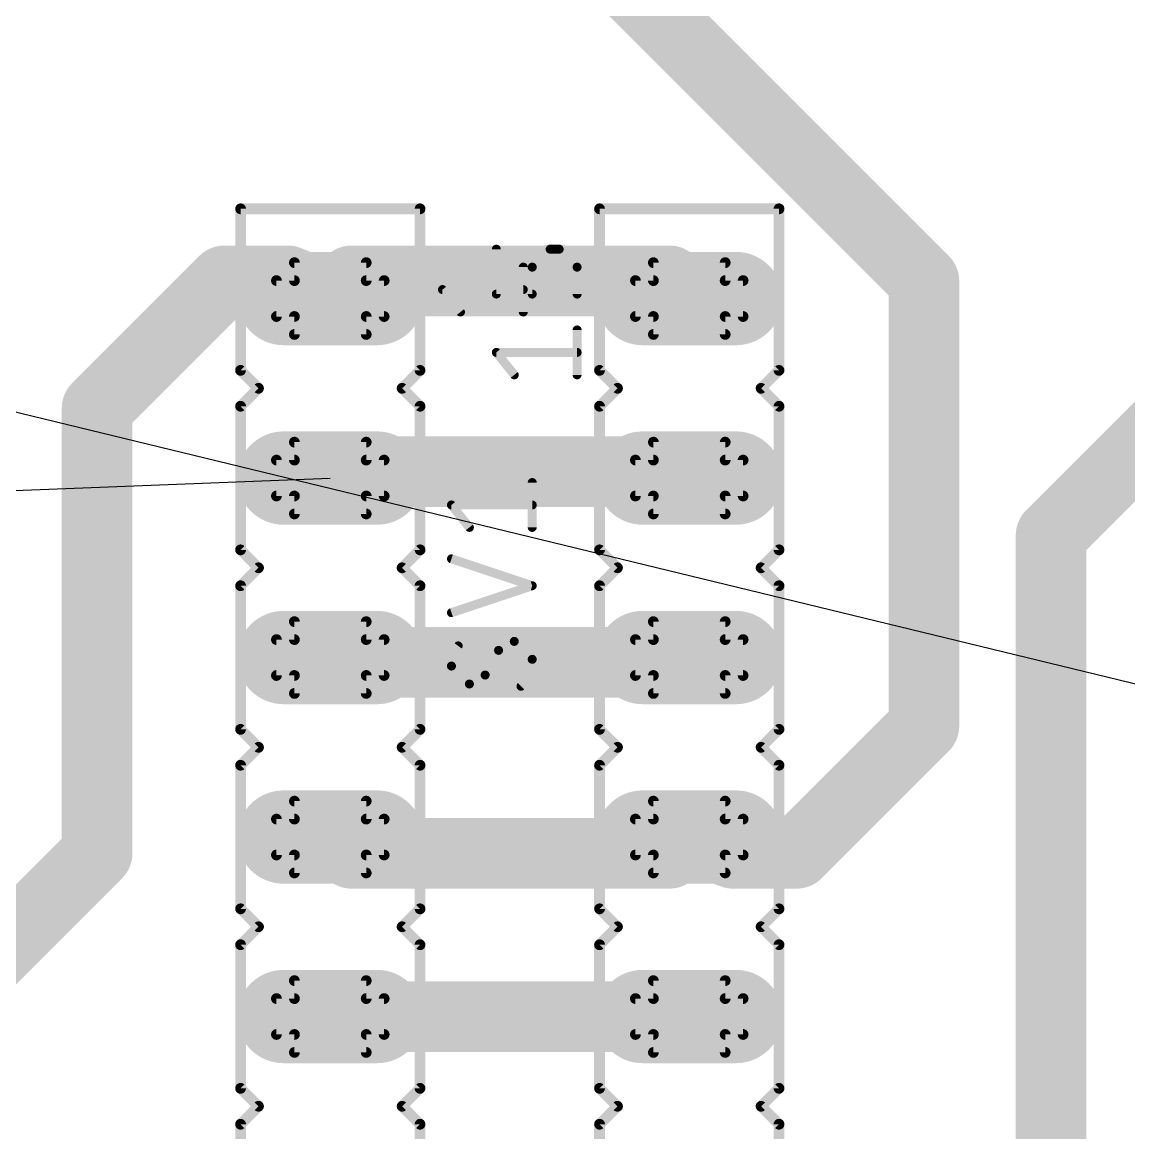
# Model space of a CAD drawing. Extents: x -1 to 132, y 0 to 67.
# Drawn here: x 25.04 to 40.7, y 35.64 to 51.36 of the extents above; entities that cross this region are included whole.
import ezdxf

# ---------------------------------------------------------------- set-up
doc = ezdxf.new("R2010")
doc.units = 0
for name, color, linetype in [('16', 132, 'CONTINUOUS'), ('17', 110, 'CONTINUOUS'), ('19', 53, 'CONTINUOUS'), ('21', 253, 'CONTINUOUS'), ('25', 253, 'CONTINUOUS'), ('51', 253, 'CONTINUOUS')]:
    doc.layers.add(name, color=color, linetype=linetype)

# ---------------------------------------------------------------- blocks, each defined once
blk = doc.blocks.new('RECT')
blk.add_solid([(-0.5, -0.5), (0.5, -0.5), (-0.5, 0.5), (0.5, 0.5)])
blk = doc.blocks.new('LONGP100')
at = {"const_width": 1}
blk.add_lwpolyline([(-0.5, 0), (0.5, 0)], dxfattribs=at)
at = {"const_width": 0.5}
for points in [[(-0.5, 0.25, 1), (-0.5, -0.25)], [(0.5, -0.25, 1), (0.5, 0.25)]]:
    blk.add_lwpolyline(points, format="xyb", dxfattribs=at)

msp = doc.modelspace()

# ---------------------------------------------------------------- linework, layer by layer
at = {"layer": '16', "const_width": 1}
for points in [[(37.8, 47.7), (32.4, 53.1)], [(27.9, 47.7), (26.1, 45.9)], [(28.8, 47.7), (27.9, 47.7)], [(28.8, 47.7), (29.4, 47.45)], [(29.7, 47.7), (29.4, 47.45)], [(34.2, 47.7), (29.7, 47.7)], [(34.2, 47.7), (34.48, 47.45)], [(37.8, 41.4), (37.8, 47.7)], [(39.6, 44.1), (43.2, 47.7)], [(26.1, 45.9), (26.1, 39.6)], [(29.7, 45), (29.4, 44.91)], [(34.2, 45), (29.7, 45)], [(34.2, 45), (34.48, 44.91)], [(39.6, 33.3), (39.6, 44.1)], [(29.7, 42.3), (29.4, 42.37)], [(34.2, 42.3), (29.7, 42.3)], [(34.2, 42.3), (34.48, 42.37)], [(36, 39.6), (37.8, 41.4)], [(29.7, 39.6), (29.4, 39.83)], [(34.2, 39.6), (34.48, 39.83)], [(35.1, 39.6), (34.48, 39.83)], [(26.1, 39.6), (23.4, 36.9)], [(34.2, 39.6), (29.7, 39.6)], [(35.1, 39.6), (36, 39.6)], [(34.48, 37.29), (29.4, 37.29)]]:
    msp.add_lwpolyline(points, dxfattribs=at)
at = {"layer": '16', "const_width": 0.5}
for points in [[(27.9, 47.95, 1), (27.9, 47.45)], [(28.0768, 47.5232, 1), (27.7232, 47.8768)], [(28.8962, 47.9308, 1), (28.7038, 47.4692)], [(28.8, 47.45, 1), (28.8, 47.95)], [(29.7, 47.95, 1), (29.7, 47.45)], [(29.86, 47.5079, 1), (29.54, 47.8921)], [(34.3665, 47.8865, 1), (34.0335, 47.5135)], [(34.2, 47.45, 1), (34.2, 47.95)], [(38.05, 47.7, 1), (37.55, 47.7)], [(37.6232, 47.5232, 1), (37.9768, 47.8768)], [(29.24, 47.6421, 1), (29.56, 47.2579)], [(29.3038, 47.2192, 1), (29.4962, 47.6808)], [(34.3135, 47.2635, 1), (34.6465, 47.6365)], [(26.35, 45.9, 1), (25.85, 45.9)], [(25.9232, 46.0768, 1), (26.2768, 45.7232)], [(29.7, 45.25, 1), (29.7, 44.75)], [(29.7718, 44.7605, 1), (29.6282, 45.2395)], [(34.2765, 45.238, 1), (34.1235, 44.762)], [(34.2, 44.75, 1), (34.2, 45.25)], [(29.3282, 45.1495, 1), (29.4718, 44.6705)], [(34.4035, 44.672, 1), (34.5565, 45.148)], [(39.85, 44.1, 1), (39.35, 44.1)], [(39.4232, 44.2768, 1), (39.7768, 43.9232)], [(29.4568, 42.6135, 1), (29.3432, 42.1265)], [(29.7, 42.55, 1), (29.7, 42.05)], [(29.6432, 42.0565, 1), (29.7568, 42.5435)], [(34.1394, 42.5425, 1), (34.2606, 42.0575)], [(34.2, 42.05, 1), (34.2, 42.55)], [(34.5406, 42.1275, 1), (34.4194, 42.6125)], [(37.9768, 41.2232, 1), (37.6232, 41.5768)], [(37.55, 41.4, 1), (38.05, 41.4)], [(29.5521, 40.0284, 1), (29.2479, 39.6316)], [(34.567, 40.0644, 1), (34.393, 39.5956)], [(34.6387, 39.6368, 1), (34.3213, 40.0232)], [(26.2768, 39.4232, 1), (25.9232, 39.7768)], [(29.7, 39.85, 1), (29.7, 39.35)], [(34.2, 39.35, 1), (34.2, 39.85)], [(35.1, 39.85, 1), (35.1, 39.35)], [(35.013, 39.3656, 1), (35.187, 39.8344)], [(36, 39.35, 1), (36, 39.85)], [(29.5479, 39.4016, 1), (29.8521, 39.7984)], [(34.0413, 39.7932, 1), (34.3587, 39.4068)], [(35.8232, 39.7768, 1), (36.1768, 39.4232)], [(25.85, 39.6, 1), (26.35, 39.6)], [(29.4, 37.54, 1), (29.4, 37.04)], [(34.48, 37.04, 1), (34.48, 37.54)]]:
    msp.add_lwpolyline(points, format="xyb", dxfattribs=at)
at = {"layer": '19'}
for p, q in [((10.89, 49.26), (49.72, 39.83)), ((10.89, 44.18), (29.4, 44.91))]:
    msp.add_line(p, q, dxfattribs=at)
at = {"layer": '21'}
for points, const_width in [([(30.67, 48.72), (28.13, 48.72)], 0.1524), ([(28.13, 48.72), (28.13, 46.434)], 0.1524), ([(30.67, 46.434), (30.67, 48.72)], 0.1524), ([(33.21, 48.72), (33.21, 46.434)], 0.1524), ([(35.75, 48.72), (33.21, 48.72)], 0.1524), ([(35.75, 46.434), (35.75, 48.72)], 0.1524), ([(31.7495, 47.5135), (31.7495, 48.1485)], 0.127), ([(32.6385, 48.1485), (32.5115, 48.1485)], 0.127), ([(32.1305, 47.2595), (32.1305, 47.8945)], 0.127), ([(32.2575, 47.8945), (32.2575, 47.5135)], 0.127), ([(32.8925, 47.5135), (32.8925, 47.8945)], 0.127), ([(31.2415, 47.2595), (30.9875, 47.577)], 0.127), ([(30.9875, 47.577), (32.1305, 47.577)], 0.127), ([(32.2575, 47.5135), (31.7495, 47.5135)], 0.127), ([(32.8925, 46.3705), (32.8925, 47.0055)], 0.127), ([(32.0035, 46.3705), (31.7495, 46.688)], 0.127), ([(31.7495, 46.688), (32.8925, 46.688)], 0.127), ([(28.13, 46.434), (28.384, 46.18)], 0.1524), ([(30.416, 46.18), (30.67, 46.434)], 0.1524), ([(33.21, 46.434), (33.464, 46.18)], 0.1524), ([(35.496, 46.18), (35.75, 46.434)], 0.1524), ([(28.384, 46.18), (28.13, 45.926)], 0.1524), ([(30.67, 45.926), (30.416, 46.18)], 0.1524), ([(33.464, 46.18), (33.21, 45.926)], 0.1524), ([(35.75, 45.926), (35.496, 46.18)], 0.1524), ([(28.13, 45.926), (28.13, 43.894)], 0.1524), ([(30.67, 43.894), (30.67, 45.926)], 0.1524), ([(33.21, 45.926), (33.21, 43.894)], 0.1524), ([(35.75, 43.894), (35.75, 45.926)], 0.1524), ([(28.13, 43.894), (28.384, 43.64)], 0.1524), ([(30.416, 43.64), (30.67, 43.894)], 0.1524), ([(33.21, 43.894), (33.464, 43.64)], 0.1524), ([(35.496, 43.64), (35.75, 43.894)], 0.1524), ([(28.384, 43.64), (28.13, 43.386)], 0.1524), ([(30.67, 43.386), (30.416, 43.64)], 0.1524), ([(33.464, 43.64), (33.21, 43.386)], 0.1524), ([(35.75, 43.386), (35.496, 43.64)], 0.1524), ([(28.13, 43.386), (28.13, 41.354)], 0.1524), ([(30.67, 41.354), (30.67, 43.386)], 0.1524), ([(33.21, 43.386), (33.21, 41.354)], 0.1524), ([(35.75, 41.354), (35.75, 43.386)], 0.1524), ([(28.13, 41.354), (28.384, 41.1)], 0.1524), ([(30.416, 41.1), (30.67, 41.354)], 0.1524), ([(33.21, 41.354), (33.464, 41.1)], 0.1524), ([(35.496, 41.1), (35.75, 41.354)], 0.1524), ([(28.384, 41.1), (28.13, 40.846)], 0.1524), ([(30.67, 40.846), (30.416, 41.1)], 0.1524), ([(33.464, 41.1), (33.21, 40.846)], 0.1524), ([(35.75, 40.846), (35.496, 41.1)], 0.1524), ([(28.13, 40.846), (28.13, 38.814)], 0.1524), ([(30.67, 38.814), (30.67, 40.846)], 0.1524), ([(33.21, 40.846), (33.21, 38.814)], 0.1524), ([(35.75, 38.814), (35.75, 40.846)], 0.1524), ([(28.13, 38.814), (28.384, 38.56)], 0.1524), ([(30.416, 38.56), (30.67, 38.814)], 0.1524), ([(33.21, 38.814), (33.464, 38.56)], 0.1524), ([(35.496, 38.56), (35.75, 38.814)], 0.1524), ([(28.384, 38.56), (28.13, 38.306)], 0.1524), ([(30.67, 38.306), (30.416, 38.56)], 0.1524), ([(33.464, 38.56), (33.21, 38.306)], 0.1524), ([(35.75, 38.306), (35.496, 38.56)], 0.1524), ([(28.13, 38.306), (28.13, 36.274)], 0.1524), ([(30.67, 36.274), (30.67, 38.306)], 0.1524), ([(33.21, 38.306), (33.21, 36.274)], 0.1524), ([(35.75, 36.274), (35.75, 38.306)], 0.1524), ([(28.13, 36.274), (28.384, 36.02)], 0.1524), ([(30.416, 36.02), (30.67, 36.274)], 0.1524), ([(33.21, 36.274), (33.464, 36.02)], 0.1524), ([(35.496, 36.02), (35.75, 36.274)], 0.1524), ([(28.384, 36.02), (28.13, 35.766)], 0.1524), ([(30.67, 35.766), (30.416, 36.02)], 0.1524), ([(33.464, 36.02), (33.21, 35.766)], 0.1524), ([(35.75, 35.766), (35.496, 36.02)], 0.1524), ([(28.13, 35.766), (28.13, 33.734)], 0.1524), ([(30.67, 33.734), (30.67, 35.766)], 0.1524), ([(33.21, 35.766), (33.21, 33.734)], 0.1524), ([(35.75, 33.734), (35.75, 35.766)], 0.1524)]:
    msp.add_lwpolyline(points, dxfattribs=dict(at, const_width=const_width))
for points, const_width in [([(28.13, 48.7581, 1), (28.13, 48.6819)], 0.0762), ([(28.1681, 48.72, 1), (28.0919, 48.72)], 0.0762), ([(30.7081, 48.72, 1), (30.6319, 48.72)], 0.0762), ([(30.67, 48.6819, 1), (30.67, 48.7581)], 0.0762), ([(33.2481, 48.72, 1), (33.1719, 48.72)], 0.0762), ([(33.21, 48.7581, 1), (33.21, 48.6819)], 0.0762), ([(35.7881, 48.72, 1), (35.7119, 48.72)], 0.0762), ([(35.75, 48.6819, 1), (35.75, 48.7581)], 0.0762), ([(31.7813, 48.1485, 1), (31.7178, 48.1485)], 0.0635), ([(32.5115, 48.1485, 0.4142), (32.2575, 47.8945)], 0.127), ([(32.5115, 48.1803, 1), (32.5115, 48.1168)], 0.0635), ([(32.5115, 48.1168, 1), (32.5115, 48.1803)], 0.0635), ([(32.6385, 48.1803, 1), (32.6385, 48.1168)], 0.0635), ([(32.8925, 47.8945, 0.4142), (32.6385, 48.1485)], 0.127), ([(32.6385, 48.1168, 1), (32.6385, 48.1803)], 0.0635), ([(32.1623, 47.8945, 1), (32.0988, 47.8945)], 0.0635), ([(32.2893, 47.8945, 1), (32.2257, 47.8945)], 0.0635), ([(32.9243, 47.8945, 1), (32.8607, 47.8945)], 0.0635), ([(32.2257, 47.8945, 1), (32.2893, 47.8945)], 0.0635), ([(32.8607, 47.8945, 1), (32.9243, 47.8945)], 0.0635), ([(30.9875, 47.6088, 1), (30.9875, 47.5453)], 0.0635), ([(31.0123, 47.5968, 1), (30.9627, 47.5572)], 0.0635), ([(32.1305, 47.5453, 1), (32.1305, 47.6088)], 0.0635), ([(31.7495, 47.5453, 1), (31.7495, 47.4817)], 0.0635), ([(31.7178, 47.5135, 1), (31.7813, 47.5135)], 0.0635), ([(32.2257, 47.5135, 1), (32.2893, 47.5135)], 0.0635), ([(32.2575, 47.4817, 1), (32.2575, 47.5453)], 0.0635), ([(32.8607, 47.5135, 1), (32.9243, 47.5135)], 0.0635), ([(31.2167, 47.2397, 1), (31.2663, 47.2793)], 0.0635), ([(32.0988, 47.2595, 1), (32.1623, 47.2595)], 0.0635), ([(32.9243, 47.0055, 1), (32.8607, 47.0055)], 0.0635), ([(31.7495, 46.7198, 1), (31.7495, 46.6563)], 0.0635), ([(31.7743, 46.7078, 1), (31.7247, 46.6682)], 0.0635), ([(32.8925, 46.6563, 1), (32.8925, 46.7198)], 0.0635), ([(28.0919, 46.434, 1), (28.1681, 46.434)], 0.0762), ([(28.1569, 46.4609, 1), (28.1031, 46.4071)], 0.0762), ([(30.6319, 46.434, 1), (30.7081, 46.434)], 0.0762), ([(30.6969, 46.4071, 1), (30.6431, 46.4609)], 0.0762), ([(31.9787, 46.3507, 1), (32.0283, 46.3903)], 0.0635), ([(32.8607, 46.3705, 1), (32.9243, 46.3705)], 0.0635), ([(33.1719, 46.434, 1), (33.2481, 46.434)], 0.0762), ([(33.2369, 46.4609, 1), (33.1831, 46.4071)], 0.0762), ([(35.7119, 46.434, 1), (35.7881, 46.434)], 0.0762), ([(35.7769, 46.4071, 1), (35.7231, 46.4609)], 0.0762), ([(28.4109, 46.1531, 1), (28.3571, 46.2069)], 0.0762), ([(28.3571, 46.1531, 1), (28.4109, 46.2069)], 0.0762), ([(30.4429, 46.2069, 1), (30.3891, 46.1531)], 0.0762), ([(30.3891, 46.2069, 1), (30.4429, 46.1531)], 0.0762), ([(33.4909, 46.1531, 1), (33.4371, 46.2069)], 0.0762), ([(33.4371, 46.1531, 1), (33.4909, 46.2069)], 0.0762), ([(35.5229, 46.2069, 1), (35.4691, 46.1531)], 0.0762), ([(35.4691, 46.2069, 1), (35.5229, 46.1531)], 0.0762), ([(28.1681, 45.926, 1), (28.0919, 45.926)], 0.0762), ([(28.1031, 45.9529, 1), (28.1569, 45.8991)], 0.0762), ([(30.7081, 45.926, 1), (30.6319, 45.926)], 0.0762), ([(30.6431, 45.8991, 1), (30.6969, 45.9529)], 0.0762), ([(33.2481, 45.926, 1), (33.1719, 45.926)], 0.0762), ([(33.1831, 45.9529, 1), (33.2369, 45.8991)], 0.0762), ([(35.7881, 45.926, 1), (35.7119, 45.926)], 0.0762), ([(35.7231, 45.8991, 1), (35.7769, 45.9529)], 0.0762), ([(28.0919, 43.894, 1), (28.1681, 43.894)], 0.0762), ([(28.1569, 43.9209, 1), (28.1031, 43.8671)], 0.0762), ([(30.6319, 43.894, 1), (30.7081, 43.894)], 0.0762), ([(30.6969, 43.8671, 1), (30.6431, 43.9209)], 0.0762), ([(33.1719, 43.894, 1), (33.2481, 43.894)], 0.0762), ([(33.2369, 43.9209, 1), (33.1831, 43.8671)], 0.0762), ([(35.7119, 43.894, 1), (35.7881, 43.894)], 0.0762), ([(35.7769, 43.8671, 1), (35.7231, 43.9209)], 0.0762), ([(28.4109, 43.6131, 1), (28.3571, 43.6669)], 0.0762), ([(28.3571, 43.6131, 1), (28.4109, 43.6669)], 0.0762), ([(30.4429, 43.6669, 1), (30.3891, 43.6131)], 0.0762), ([(30.3891, 43.6669, 1), (30.4429, 43.6131)], 0.0762), ([(33.4909, 43.6131, 1), (33.4371, 43.6669)], 0.0762), ([(33.4371, 43.6131, 1), (33.4909, 43.6669)], 0.0762), ([(35.5229, 43.6669, 1), (35.4691, 43.6131)], 0.0762), ([(35.4691, 43.6669, 1), (35.5229, 43.6131)], 0.0762), ([(28.1681, 43.386, 1), (28.0919, 43.386)], 0.0762), ([(28.1031, 43.4129, 1), (28.1569, 43.3591)], 0.0762), ([(30.7081, 43.386, 1), (30.6319, 43.386)], 0.0762), ([(30.6431, 43.3591, 1), (30.6969, 43.4129)], 0.0762), ([(33.2481, 43.386, 1), (33.1719, 43.386)], 0.0762), ([(33.1831, 43.4129, 1), (33.2369, 43.3591)], 0.0762), ([(35.7881, 43.386, 1), (35.7119, 43.386)], 0.0762), ([(35.7231, 43.3591, 1), (35.7769, 43.4129)], 0.0762), ([(28.0919, 41.354, 1), (28.1681, 41.354)], 0.0762), ([(28.1569, 41.3809, 1), (28.1031, 41.3271)], 0.0762), ([(30.6319, 41.354, 1), (30.7081, 41.354)], 0.0762), ([(30.6969, 41.3271, 1), (30.6431, 41.3809)], 0.0762), ([(33.1719, 41.354, 1), (33.2481, 41.354)], 0.0762), ([(33.2369, 41.3809, 1), (33.1831, 41.3271)], 0.0762), ([(35.7119, 41.354, 1), (35.7881, 41.354)], 0.0762), ([(35.7769, 41.3271, 1), (35.7231, 41.3809)], 0.0762), ([(28.4109, 41.0731, 1), (28.3571, 41.1269)], 0.0762), ([(30.4429, 41.1269, 1), (30.3891, 41.0731)], 0.0762), ([(33.4909, 41.0731, 1), (33.4371, 41.1269)], 0.0762), ([(35.5229, 41.1269, 1), (35.4691, 41.0731)], 0.0762), ([(28.3571, 41.0731, 1), (28.4109, 41.1269)], 0.0762), ([(30.3891, 41.1269, 1), (30.4429, 41.0731)], 0.0762), ([(33.4371, 41.0731, 1), (33.4909, 41.1269)], 0.0762), ([(35.4691, 41.1269, 1), (35.5229, 41.0731)], 0.0762), ([(28.1681, 40.846, 1), (28.0919, 40.846)], 0.0762), ([(28.1031, 40.8729, 1), (28.1569, 40.8191)], 0.0762), ([(30.7081, 40.846, 1), (30.6319, 40.846)], 0.0762), ([(30.6431, 40.8191, 1), (30.6969, 40.8729)], 0.0762), ([(33.2481, 40.846, 1), (33.1719, 40.846)], 0.0762), ([(33.1831, 40.8729, 1), (33.2369, 40.8191)], 0.0762), ([(35.7881, 40.846, 1), (35.7119, 40.846)], 0.0762), ([(35.7231, 40.8191, 1), (35.7769, 40.8729)], 0.0762), ([(28.0919, 38.814, 1), (28.1681, 38.814)], 0.0762), ([(28.1569, 38.8409, 1), (28.1031, 38.7871)], 0.0762), ([(30.6319, 38.814, 1), (30.7081, 38.814)], 0.0762), ([(30.6969, 38.7871, 1), (30.6431, 38.8409)], 0.0762), ([(33.1719, 38.814, 1), (33.2481, 38.814)], 0.0762), ([(33.2369, 38.8409, 1), (33.1831, 38.7871)], 0.0762), ([(35.7119, 38.814, 1), (35.7881, 38.814)], 0.0762), ([(35.7769, 38.7871, 1), (35.7231, 38.8409)], 0.0762), ([(28.4109, 38.5331, 1), (28.3571, 38.5869)], 0.0762), ([(28.3571, 38.5331, 1), (28.4109, 38.5869)], 0.0762), ([(30.4429, 38.5869, 1), (30.3891, 38.5331)], 0.0762), ([(30.3891, 38.5869, 1), (30.4429, 38.5331)], 0.0762), ([(33.4909, 38.5331, 1), (33.4371, 38.5869)], 0.0762), ([(33.4371, 38.5331, 1), (33.4909, 38.5869)], 0.0762), ([(35.5229, 38.5869, 1), (35.4691, 38.5331)], 0.0762), ([(35.4691, 38.5869, 1), (35.5229, 38.5331)], 0.0762), ([(28.1681, 38.306, 1), (28.0919, 38.306)], 0.0762), ([(28.1031, 38.3329, 1), (28.1569, 38.2791)], 0.0762), ([(30.7081, 38.306, 1), (30.6319, 38.306)], 0.0762), ([(30.6431, 38.2791, 1), (30.6969, 38.3329)], 0.0762), ([(33.2481, 38.306, 1), (33.1719, 38.306)], 0.0762), ([(33.1831, 38.3329, 1), (33.2369, 38.2791)], 0.0762), ([(35.7881, 38.306, 1), (35.7119, 38.306)], 0.0762), ([(35.7231, 38.2791, 1), (35.7769, 38.3329)], 0.0762), ([(28.0919, 36.274, 1), (28.1681, 36.274)], 0.0762), ([(28.1569, 36.3009, 1), (28.1031, 36.2471)], 0.0762), ([(30.6319, 36.274, 1), (30.7081, 36.274)], 0.0762), ([(30.6969, 36.2471, 1), (30.6431, 36.3009)], 0.0762), ([(33.1719, 36.274, 1), (33.2481, 36.274)], 0.0762), ([(33.2369, 36.3009, 1), (33.1831, 36.2471)], 0.0762), ([(35.7119, 36.274, 1), (35.7881, 36.274)], 0.0762), ([(35.7769, 36.2471, 1), (35.7231, 36.3009)], 0.0762), ([(28.4109, 35.9931, 1), (28.3571, 36.0469)], 0.0762), ([(28.3571, 35.9931, 1), (28.4109, 36.0469)], 0.0762), ([(30.4429, 36.0469, 1), (30.3891, 35.9931)], 0.0762), ([(30.3891, 36.0469, 1), (30.4429, 35.9931)], 0.0762), ([(33.4909, 35.9931, 1), (33.4371, 36.0469)], 0.0762), ([(33.4371, 35.9931, 1), (33.4909, 36.0469)], 0.0762), ([(35.5229, 36.0469, 1), (35.4691, 35.9931)], 0.0762), ([(35.4691, 36.0469, 1), (35.5229, 35.9931)], 0.0762), ([(28.1681, 35.766, 1), (28.0919, 35.766)], 0.0762), ([(30.7081, 35.766, 1), (30.6319, 35.766)], 0.0762), ([(33.2481, 35.766, 1), (33.1719, 35.766)], 0.0762), ([(35.7881, 35.766, 1), (35.7119, 35.766)], 0.0762), ([(28.1031, 35.7929, 1), (28.1569, 35.7391)], 0.0762), ([(30.6431, 35.7391, 1), (30.6969, 35.7929)], 0.0762), ([(33.1831, 35.7929, 1), (33.2369, 35.7391)], 0.0762), ([(35.7231, 35.7391, 1), (35.7769, 35.7929)], 0.0762)]:
    msp.add_lwpolyline(points, format="xyb", dxfattribs=dict(at, const_width=const_width))
at = {"layer": '25', "const_width": 0.127}
for points in [[(32.2575, 44.2115), (32.2575, 44.8465)], [(31.3685, 44.2115), (31.1145, 44.529)], [(31.1145, 44.529), (32.2575, 44.529)], [(32.2575, 43.386), (31.1145, 43.767)], [(31.1145, 43.005), (32.2575, 43.386)], [(31.7813, 42.4716), (31.5907, 42.1224)]]:
    msp.add_lwpolyline(points, dxfattribs=at)
at = {"layer": '25'}
for points, const_width in [([(32.2893, 44.8465, 1), (32.2257, 44.8465)], 0.0635), ([(31.1145, 44.5608, 1), (31.1145, 44.4973)], 0.0635), ([(31.1393, 44.5488, 1), (31.0897, 44.5092)], 0.0635), ([(32.2575, 44.4973, 1), (32.2575, 44.5608)], 0.0635), ([(31.3437, 44.1917, 1), (31.3933, 44.2313)], 0.0635), ([(32.2257, 44.2115, 1), (32.2893, 44.2115)], 0.0635), ([(31.1245, 43.7971, 1), (31.1045, 43.7369)], 0.0635), ([(32.2675, 43.3559, 1), (32.2475, 43.4161)], 0.0635), ([(32.2475, 43.3559, 1), (32.2675, 43.4161)], 0.0635), ([(31.1045, 43.0351, 1), (31.1245, 42.9749)], 0.0635), ([(31.2098, 42.5351, 0.1623), (31.1145, 42.2493)], 0.127), ([(31.2351, 42.516, 1), (31.1844, 42.5542)], 0.0635), ([(32.0035, 42.5986, 0.2656), (31.7813, 42.4716)], 0.127), ([(32.0035, 42.6304, 1), (32.0035, 42.5669)], 0.0635), ([(32.2575, 42.3446, 0.4142), (32.0035, 42.5986)], 0.127), ([(32.0035, 42.5669, 1), (32.0035, 42.6304)], 0.0635), ([(31.7539, 42.4877, 1), (31.8086, 42.4555)], 0.0635), ([(31.8091, 42.4564, 1), (31.7534, 42.4868)], 0.0635), ([(31.1145, 42.2493, 0.4142), (31.3685, 41.9954)], 0.127), ([(31.1463, 42.2493, 1), (31.0828, 42.2493)], 0.0635), ([(31.0828, 42.2493, 1), (31.1463, 42.2494)], 0.0635), ([(32.0988, 41.9636, 0.2), (32.2575, 42.3446)], 0.127), ([(32.2893, 42.3446, 1), (32.2257, 42.3446)], 0.0635), ([(32.2257, 42.3446, 1), (32.2893, 42.3446)], 0.0635), ([(31.3685, 41.9954, 0.2656), (31.5907, 42.1224)], 0.127), ([(31.5629, 42.1376, 1), (31.6186, 42.1071)], 0.0635), ([(31.6181, 42.1062, 1), (31.5634, 42.1385)], 0.0635), ([(31.3685, 42.0271, 1), (31.3685, 41.9636)], 0.0635), ([(31.3685, 41.9636, 1), (31.3685, 42.0271)], 0.0635), ([(32.0764, 41.9861, 1), (32.1211, 41.9411)], 0.0635)]:
    msp.add_lwpolyline(points, format="xyb", dxfattribs=dict(at, const_width=const_width))
at = {"layer": '51', "const_width": 0.1524}
for points in [[(29.908, 47.958), (28.892, 47.958)], [(28.892, 47.958), (28.892, 47.704)], [(29.908, 47.704), (29.908, 47.958)], [(34.988, 47.958), (33.972, 47.958)], [(33.972, 47.958), (33.972, 47.704)], [(34.988, 47.704), (34.988, 47.958)], [(28.892, 47.704), (28.638, 47.704)], [(28.638, 47.704), (28.638, 47.196)], [(30.162, 47.704), (29.908, 47.704)], [(30.162, 47.196), (30.162, 47.704)], [(33.972, 47.704), (33.718, 47.704)], [(33.718, 47.704), (33.718, 47.196)], [(35.242, 47.704), (34.988, 47.704)], [(35.242, 47.196), (35.242, 47.704)], [(28.638, 47.196), (28.892, 47.196)], [(28.892, 47.196), (28.892, 46.942)], [(29.908, 46.942), (29.908, 47.196)], [(29.908, 47.196), (30.162, 47.196)], [(33.718, 47.196), (33.972, 47.196)], [(33.972, 47.196), (33.972, 46.942)], [(34.988, 46.942), (34.988, 47.196)], [(34.988, 47.196), (35.242, 47.196)], [(28.892, 46.942), (29.908, 46.942)], [(33.972, 46.942), (34.988, 46.942)], [(29.908, 45.418), (28.892, 45.418)], [(28.892, 45.418), (28.892, 45.164)], [(29.908, 45.164), (29.908, 45.418)], [(34.988, 45.418), (33.972, 45.418)], [(33.972, 45.418), (33.972, 45.164)], [(34.988, 45.164), (34.988, 45.418)], [(28.892, 45.164), (28.638, 45.164)], [(28.638, 45.164), (28.638, 44.656)], [(30.162, 45.164), (29.908, 45.164)], [(30.162, 44.656), (30.162, 45.164)], [(33.972, 45.164), (33.718, 45.164)], [(33.718, 45.164), (33.718, 44.656)], [(35.242, 45.164), (34.988, 45.164)], [(35.242, 44.656), (35.242, 45.164)], [(28.638, 44.656), (28.892, 44.656)], [(28.892, 44.656), (28.892, 44.402)], [(29.908, 44.402), (29.908, 44.656)], [(29.908, 44.656), (30.162, 44.656)], [(33.718, 44.656), (33.972, 44.656)], [(33.972, 44.656), (33.972, 44.402)], [(34.988, 44.402), (34.988, 44.656)], [(34.988, 44.656), (35.242, 44.656)], [(28.892, 44.402), (29.908, 44.402)], [(33.972, 44.402), (34.988, 44.402)], [(29.908, 42.878), (28.892, 42.878)], [(28.892, 42.878), (28.892, 42.624)], [(29.908, 42.624), (29.908, 42.878)], [(34.988, 42.878), (33.972, 42.878)], [(33.972, 42.878), (33.972, 42.624)], [(34.988, 42.624), (34.988, 42.878)], [(28.892, 42.624), (28.638, 42.624)], [(28.638, 42.624), (28.638, 42.116)], [(30.162, 42.624), (29.908, 42.624)], [(30.162, 42.116), (30.162, 42.624)], [(33.972, 42.624), (33.718, 42.624)], [(33.718, 42.624), (33.718, 42.116)], [(35.242, 42.624), (34.988, 42.624)], [(35.242, 42.116), (35.242, 42.624)], [(28.638, 42.116), (28.892, 42.116)], [(28.892, 42.116), (28.892, 41.862)], [(29.908, 41.862), (29.908, 42.116)], [(29.908, 42.116), (30.162, 42.116)], [(33.718, 42.116), (33.972, 42.116)], [(33.972, 42.116), (33.972, 41.862)], [(34.988, 41.862), (34.988, 42.116)], [(34.988, 42.116), (35.242, 42.116)], [(28.892, 41.862), (29.908, 41.862)], [(33.972, 41.862), (34.988, 41.862)], [(29.908, 40.338), (28.892, 40.338)], [(28.892, 40.338), (28.892, 40.084)], [(29.908, 40.084), (29.908, 40.338)], [(34.988, 40.338), (33.972, 40.338)], [(33.972, 40.338), (33.972, 40.084)], [(34.988, 40.084), (34.988, 40.338)], [(28.892, 40.084), (28.638, 40.084)], [(28.638, 40.084), (28.638, 39.576)], [(30.162, 40.084), (29.908, 40.084)], [(30.162, 39.576), (30.162, 40.084)], [(33.972, 40.084), (33.718, 40.084)], [(33.718, 40.084), (33.718, 39.576)], [(35.242, 40.084), (34.988, 40.084)], [(35.242, 39.576), (35.242, 40.084)], [(28.638, 39.576), (28.892, 39.576)], [(28.892, 39.576), (28.892, 39.322)], [(29.908, 39.322), (29.908, 39.576)], [(29.908, 39.576), (30.162, 39.576)], [(33.718, 39.576), (33.972, 39.576)], [(33.972, 39.576), (33.972, 39.322)], [(34.988, 39.322), (34.988, 39.576)], [(34.988, 39.576), (35.242, 39.576)], [(28.892, 39.322), (29.908, 39.322)], [(33.972, 39.322), (34.988, 39.322)], [(29.908, 37.798), (28.892, 37.798)], [(28.892, 37.798), (28.892, 37.544)], [(29.908, 37.544), (29.908, 37.798)], [(34.988, 37.798), (33.972, 37.798)], [(33.972, 37.798), (33.972, 37.544)], [(34.988, 37.544), (34.988, 37.798)], [(28.892, 37.544), (28.638, 37.544)], [(28.638, 37.544), (28.638, 37.036)], [(30.162, 37.544), (29.908, 37.544)], [(30.162, 37.036), (30.162, 37.544)], [(33.972, 37.544), (33.718, 37.544)], [(33.718, 37.544), (33.718, 37.036)], [(35.242, 37.544), (34.988, 37.544)], [(35.242, 37.036), (35.242, 37.544)], [(28.638, 37.036), (28.892, 37.036)], [(28.892, 37.036), (28.892, 36.782)], [(29.908, 36.782), (29.908, 37.036)], [(29.908, 37.036), (30.162, 37.036)], [(33.718, 37.036), (33.972, 37.036)], [(33.972, 37.036), (33.972, 36.782)], [(34.988, 36.782), (34.988, 37.036)], [(34.988, 37.036), (35.242, 37.036)], [(28.892, 36.782), (29.908, 36.782)], [(33.972, 36.782), (34.988, 36.782)]]:
    msp.add_lwpolyline(points, dxfattribs=at)
at = {"layer": '51', "const_width": 0.0762}
for points in [[(28.892, 47.9961, 1), (28.892, 47.9199)], [(28.9301, 47.958, 1), (28.8539, 47.958)], [(29.9461, 47.958, 1), (29.8699, 47.958)], [(29.908, 47.9199, 1), (29.908, 47.9961)], [(33.972, 47.9961, 1), (33.972, 47.9199)], [(34.0101, 47.958, 1), (33.9339, 47.958)], [(35.0261, 47.958, 1), (34.9499, 47.958)], [(34.988, 47.9199, 1), (34.988, 47.9961)], [(28.638, 47.7421, 1), (28.638, 47.6659)], [(28.6761, 47.704, 1), (28.5999, 47.704)], [(28.892, 47.6659, 1), (28.892, 47.7421)], [(29.908, 47.7421, 1), (29.908, 47.6659)], [(30.2001, 47.704, 1), (30.1239, 47.704)], [(30.162, 47.6659, 1), (30.162, 47.7421)], [(33.718, 47.7421, 1), (33.718, 47.6659)], [(33.7561, 47.704, 1), (33.6799, 47.704)], [(33.972, 47.6659, 1), (33.972, 47.7421)], [(34.988, 47.7421, 1), (34.988, 47.6659)], [(35.2801, 47.704, 1), (35.2039, 47.704)], [(35.242, 47.6659, 1), (35.242, 47.7421)], [(28.8539, 47.704, 1), (28.9301, 47.704)], [(29.8699, 47.704, 1), (29.9461, 47.704)], [(33.9339, 47.704, 1), (34.0101, 47.704)], [(34.9499, 47.704, 1), (35.0261, 47.704)], [(28.638, 47.2341, 1), (28.638, 47.1579)], [(28.5999, 47.196, 1), (28.6761, 47.196)], [(28.9301, 47.196, 1), (28.8539, 47.196)], [(28.892, 47.1579, 1), (28.892, 47.2341)], [(29.9461, 47.196, 1), (29.8699, 47.196)], [(29.908, 47.2341, 1), (29.908, 47.1579)], [(30.1239, 47.196, 1), (30.2001, 47.196)], [(30.162, 47.1579, 1), (30.162, 47.2341)], [(33.718, 47.2341, 1), (33.718, 47.1579)], [(33.6799, 47.196, 1), (33.7561, 47.196)], [(34.0101, 47.196, 1), (33.9339, 47.196)], [(33.972, 47.1579, 1), (33.972, 47.2341)], [(35.0261, 47.196, 1), (34.9499, 47.196)], [(34.988, 47.2341, 1), (34.988, 47.1579)], [(35.2039, 47.196, 1), (35.2801, 47.196)], [(35.242, 47.1579, 1), (35.242, 47.2341)], [(28.892, 46.9801, 1), (28.892, 46.9039)], [(29.908, 46.9039, 1), (29.908, 46.9801)], [(33.972, 46.9801, 1), (33.972, 46.9039)], [(34.988, 46.9039, 1), (34.988, 46.9801)], [(28.8539, 46.942, 1), (28.9301, 46.942)], [(29.8699, 46.942, 1), (29.9461, 46.942)], [(33.9339, 46.942, 1), (34.0101, 46.942)], [(34.9499, 46.942, 1), (35.0261, 46.942)], [(28.892, 45.4561, 1), (28.892, 45.3799)], [(28.9301, 45.418, 1), (28.8539, 45.418)], [(29.9461, 45.418, 1), (29.8699, 45.418)], [(29.908, 45.3799, 1), (29.908, 45.4561)], [(33.972, 45.4561, 1), (33.972, 45.3799)], [(34.0101, 45.418, 1), (33.9339, 45.418)], [(35.0261, 45.418, 1), (34.9499, 45.418)], [(34.988, 45.3799, 1), (34.988, 45.4561)], [(28.638, 45.2021, 1), (28.638, 45.1259)], [(28.6761, 45.164, 1), (28.5999, 45.164)], [(28.8539, 45.164, 1), (28.9301, 45.164)], [(28.892, 45.1259, 1), (28.892, 45.2021)], [(29.908, 45.2021, 1), (29.908, 45.1259)], [(29.8699, 45.164, 1), (29.9461, 45.164)], [(30.2001, 45.164, 1), (30.1239, 45.164)], [(30.162, 45.1259, 1), (30.162, 45.2021)], [(33.718, 45.2021, 1), (33.718, 45.1259)], [(33.7561, 45.164, 1), (33.6799, 45.164)], [(33.9339, 45.164, 1), (34.0101, 45.164)], [(33.972, 45.1259, 1), (33.972, 45.2021)], [(34.988, 45.2021, 1), (34.988, 45.1259)], [(34.9499, 45.164, 1), (35.0261, 45.164)], [(35.2801, 45.164, 1), (35.2039, 45.164)], [(35.242, 45.1259, 1), (35.242, 45.2021)], [(28.638, 44.6941, 1), (28.638, 44.6179)], [(28.5999, 44.656, 1), (28.6761, 44.656)], [(28.9301, 44.656, 1), (28.8539, 44.656)], [(28.892, 44.6179, 1), (28.892, 44.6941)], [(29.9461, 44.656, 1), (29.8699, 44.656)], [(29.908, 44.6941, 1), (29.908, 44.6179)], [(30.1239, 44.656, 1), (30.2001, 44.656)], [(30.162, 44.6179, 1), (30.162, 44.6941)], [(33.718, 44.6941, 1), (33.718, 44.6179)], [(33.6799, 44.656, 1), (33.7561, 44.656)], [(34.0101, 44.656, 1), (33.9339, 44.656)], [(33.972, 44.6179, 1), (33.972, 44.6941)], [(35.0261, 44.656, 1), (34.9499, 44.656)], [(34.988, 44.6941, 1), (34.988, 44.6179)], [(35.2039, 44.656, 1), (35.2801, 44.656)], [(35.242, 44.6179, 1), (35.242, 44.6941)], [(28.892, 44.4401, 1), (28.892, 44.3639)], [(29.908, 44.3639, 1), (29.908, 44.4401)], [(33.972, 44.4401, 1), (33.972, 44.3639)], [(34.988, 44.3639, 1), (34.988, 44.4401)], [(28.8539, 44.402, 1), (28.9301, 44.402)], [(29.8699, 44.402, 1), (29.9461, 44.402)], [(33.9339, 44.402, 1), (34.0101, 44.402)], [(34.9499, 44.402, 1), (35.0261, 44.402)], [(28.892, 42.9161, 1), (28.892, 42.8399)], [(28.9301, 42.878, 1), (28.8539, 42.878)], [(29.9461, 42.878, 1), (29.8699, 42.878)], [(29.908, 42.8399, 1), (29.908, 42.9161)], [(33.972, 42.9161, 1), (33.972, 42.8399)], [(34.0101, 42.878, 1), (33.9339, 42.878)], [(35.0261, 42.878, 1), (34.9499, 42.878)], [(34.988, 42.8399, 1), (34.988, 42.9161)], [(28.638, 42.6621, 1), (28.638, 42.5859)], [(28.6761, 42.624, 1), (28.5999, 42.624)], [(28.8539, 42.624, 1), (28.9301, 42.624)], [(28.892, 42.5859, 1), (28.892, 42.6621)], [(29.908, 42.6621, 1), (29.908, 42.5859)], [(29.8699, 42.624, 1), (29.9461, 42.624)], [(30.2001, 42.624, 1), (30.1239, 42.624)], [(30.162, 42.5859, 1), (30.162, 42.6621)], [(33.718, 42.6621, 1), (33.718, 42.5859)], [(33.7561, 42.624, 1), (33.6799, 42.624)], [(33.9339, 42.624, 1), (34.0101, 42.624)], [(33.972, 42.5859, 1), (33.972, 42.6621)], [(34.988, 42.6621, 1), (34.988, 42.5859)], [(34.9499, 42.624, 1), (35.0261, 42.624)], [(35.2801, 42.624, 1), (35.2039, 42.624)], [(35.242, 42.5859, 1), (35.242, 42.6621)], [(28.638, 42.1541, 1), (28.638, 42.0779)], [(28.5999, 42.116, 1), (28.6761, 42.116)], [(28.9301, 42.116, 1), (28.8539, 42.116)], [(28.892, 42.0779, 1), (28.892, 42.1541)], [(29.9461, 42.116, 1), (29.8699, 42.116)], [(29.908, 42.1541, 1), (29.908, 42.0779)], [(30.1239, 42.116, 1), (30.2001, 42.116)], [(30.162, 42.0779, 1), (30.162, 42.1541)], [(33.718, 42.1541, 1), (33.718, 42.0779)], [(33.6799, 42.116, 1), (33.7561, 42.116)], [(34.0101, 42.116, 1), (33.9339, 42.116)], [(33.972, 42.0779, 1), (33.972, 42.1541)], [(35.0261, 42.116, 1), (34.9499, 42.116)], [(34.988, 42.1541, 1), (34.988, 42.0779)], [(35.2039, 42.116, 1), (35.2801, 42.116)], [(35.242, 42.0779, 1), (35.242, 42.1541)], [(28.892, 41.9001, 1), (28.892, 41.8239)], [(28.8539, 41.862, 1), (28.9301, 41.862)], [(29.8699, 41.862, 1), (29.9461, 41.862)], [(29.908, 41.8239, 1), (29.908, 41.9001)], [(33.972, 41.9001, 1), (33.972, 41.8239)], [(33.9339, 41.862, 1), (34.0101, 41.862)], [(34.9499, 41.862, 1), (35.0261, 41.862)], [(34.988, 41.8239, 1), (34.988, 41.9001)], [(28.892, 40.3761, 1), (28.892, 40.2999)], [(28.9301, 40.338, 1), (28.8539, 40.338)], [(29.9461, 40.338, 1), (29.8699, 40.338)], [(29.908, 40.2999, 1), (29.908, 40.3761)], [(33.972, 40.3761, 1), (33.972, 40.2999)], [(34.0101, 40.338, 1), (33.9339, 40.338)], [(35.0261, 40.338, 1), (34.9499, 40.338)], [(34.988, 40.2999, 1), (34.988, 40.3761)], [(28.638, 40.1221, 1), (28.638, 40.0459)], [(28.6761, 40.084, 1), (28.5999, 40.084)], [(28.8539, 40.084, 1), (28.9301, 40.084)], [(28.892, 40.0459, 1), (28.892, 40.1221)], [(29.908, 40.1221, 1), (29.908, 40.0459)], [(29.8699, 40.084, 1), (29.9461, 40.084)], [(30.2001, 40.084, 1), (30.1239, 40.084)], [(30.162, 40.0459, 1), (30.162, 40.1221)], [(33.718, 40.1221, 1), (33.718, 40.0459)], [(33.7561, 40.084, 1), (33.6799, 40.084)], [(33.9339, 40.084, 1), (34.0101, 40.084)], [(33.972, 40.0459, 1), (33.972, 40.1221)], [(34.988, 40.1221, 1), (34.988, 40.0459)], [(34.9499, 40.084, 1), (35.0261, 40.084)], [(35.2801, 40.084, 1), (35.2039, 40.084)], [(35.242, 40.0459, 1), (35.242, 40.1221)], [(28.638, 39.6141, 1), (28.638, 39.5379)], [(28.5999, 39.576, 1), (28.6761, 39.576)], [(28.9301, 39.576, 1), (28.8539, 39.576)], [(28.892, 39.5379, 1), (28.892, 39.6141)], [(29.9461, 39.576, 1), (29.8699, 39.576)], [(29.908, 39.6141, 1), (29.908, 39.5379)], [(30.1239, 39.576, 1), (30.2001, 39.576)], [(30.162, 39.5379, 1), (30.162, 39.6141)], [(33.718, 39.6141, 1), (33.718, 39.5379)], [(33.6799, 39.576, 1), (33.7561, 39.576)], [(34.0101, 39.576, 1), (33.9339, 39.576)], [(33.972, 39.5379, 1), (33.972, 39.6141)], [(35.0261, 39.576, 1), (34.9499, 39.576)], [(34.988, 39.6141, 1), (34.988, 39.5379)], [(35.2039, 39.576, 1), (35.2801, 39.576)], [(35.242, 39.5379, 1), (35.242, 39.6141)], [(28.892, 39.3601, 1), (28.892, 39.2839)], [(28.8539, 39.322, 1), (28.9301, 39.322)], [(29.8699, 39.322, 1), (29.9461, 39.322)], [(29.908, 39.2839, 1), (29.908, 39.3601)], [(33.972, 39.3601, 1), (33.972, 39.2839)], [(33.9339, 39.322, 1), (34.0101, 39.322)], [(34.9499, 39.322, 1), (35.0261, 39.322)], [(34.988, 39.2839, 1), (34.988, 39.3601)], [(28.892, 37.8361, 1), (28.892, 37.7599)], [(28.9301, 37.798, 1), (28.8539, 37.798)], [(29.9461, 37.798, 1), (29.8699, 37.798)], [(29.908, 37.7599, 1), (29.908, 37.8361)], [(33.972, 37.8361, 1), (33.972, 37.7599)], [(34.0101, 37.798, 1), (33.9339, 37.798)], [(35.0261, 37.798, 1), (34.9499, 37.798)], [(34.988, 37.7599, 1), (34.988, 37.8361)], [(28.638, 37.5821, 1), (28.638, 37.5059)], [(28.6761, 37.544, 1), (28.5999, 37.544)], [(28.8539, 37.544, 1), (28.9301, 37.544)], [(28.892, 37.5059, 1), (28.892, 37.5821)], [(29.908, 37.5821, 1), (29.908, 37.5059)], [(29.8699, 37.544, 1), (29.9461, 37.544)], [(30.2001, 37.544, 1), (30.1239, 37.544)], [(30.162, 37.5059, 1), (30.162, 37.5821)], [(33.718, 37.5821, 1), (33.718, 37.5059)], [(33.7561, 37.544, 1), (33.6799, 37.544)], [(33.9339, 37.544, 1), (34.0101, 37.544)], [(33.972, 37.5059, 1), (33.972, 37.5821)], [(34.988, 37.5821, 1), (34.988, 37.5059)], [(34.9499, 37.544, 1), (35.0261, 37.544)], [(35.2801, 37.544, 1), (35.2039, 37.544)], [(35.242, 37.5059, 1), (35.242, 37.5821)], [(28.638, 37.0741, 1), (28.638, 36.9979)], [(28.9301, 37.036, 1), (28.8539, 37.036)], [(28.892, 36.9979, 1), (28.892, 37.0741)], [(29.9461, 37.036, 1), (29.8699, 37.036)], [(29.908, 37.0741, 1), (29.908, 36.9979)], [(30.162, 36.9979, 1), (30.162, 37.0741)], [(33.718, 37.0741, 1), (33.718, 36.9979)], [(34.0101, 37.036, 1), (33.9339, 37.036)], [(33.972, 36.9979, 1), (33.972, 37.0741)], [(35.0261, 37.036, 1), (34.9499, 37.036)], [(34.988, 37.0741, 1), (34.988, 36.9979)], [(35.242, 36.9979, 1), (35.242, 37.0741)], [(28.5999, 37.036, 1), (28.6761, 37.036)], [(30.1239, 37.036, 1), (30.2001, 37.036)], [(33.6799, 37.036, 1), (33.7561, 37.036)], [(35.2039, 37.036, 1), (35.2801, 37.036)], [(28.892, 36.8201, 1), (28.892, 36.7439)], [(28.8539, 36.782, 1), (28.9301, 36.782)], [(29.8699, 36.782, 1), (29.9461, 36.782)], [(29.908, 36.7439, 1), (29.908, 36.8201)], [(33.972, 36.8201, 1), (33.972, 36.7439)], [(33.9339, 36.782, 1), (34.0101, 36.782)], [(34.9499, 36.782, 1), (35.0261, 36.782)], [(34.988, 36.7439, 1), (34.988, 36.8201)]]:
    msp.add_lwpolyline(points, format="xyb", dxfattribs=at)

# ---------------------------------------------------------------- block references
at = {"layer": '17', "xscale": 1.3208, "yscale": 1.3208}
for p in [(29.4, 47.45), (29.4, 47.45), (29.4, 44.91), (29.4, 44.91), (29.4, 42.37), (29.4, 42.37), (29.4, 39.83), (29.4, 39.83), (29.4, 37.29), (29.4, 37.29)]:
    msp.add_blockref('LONGP100', p, dxfattribs=at)
at = {"layer": '17', "xscale": 1.3208, "yscale": 1.3208, "rotation": 180}
for p in [(34.48, 47.45), (34.48, 47.45), (34.48, 44.91), (34.48, 44.91), (34.48, 42.37), (34.48, 42.37), (34.48, 39.83), (34.48, 39.83), (34.48, 37.29), (34.48, 37.29)]:
    msp.add_blockref('LONGP100', p, dxfattribs=at)
at = {"layer": '51', "xscale": 0.254, "yscale": 0.508}
for p, rotation in [((28.892, 47.45), 270), ((29.908, 47.45), 270), ((33.972, 47.45), 90), ((34.988, 47.45), 90), ((28.892, 44.91), 270), ((29.908, 44.91), 270), ((33.972, 44.91), 90), ((34.988, 44.91), 90), ((28.892, 42.37), 270), ((29.908, 42.37), 270), ((33.972, 42.37), 90), ((34.988, 42.37), 90), ((28.892, 39.83), 270), ((29.908, 39.83), 270), ((33.972, 39.83), 90), ((34.988, 39.83), 90), ((28.892, 37.29), 270), ((29.908, 37.29), 270), ((33.972, 37.29), 90), ((34.988, 37.29), 90)]:
    msp.add_blockref('RECT', p, dxfattribs=dict(at, rotation=rotation))

doc.saveas('drawing.dxf')
